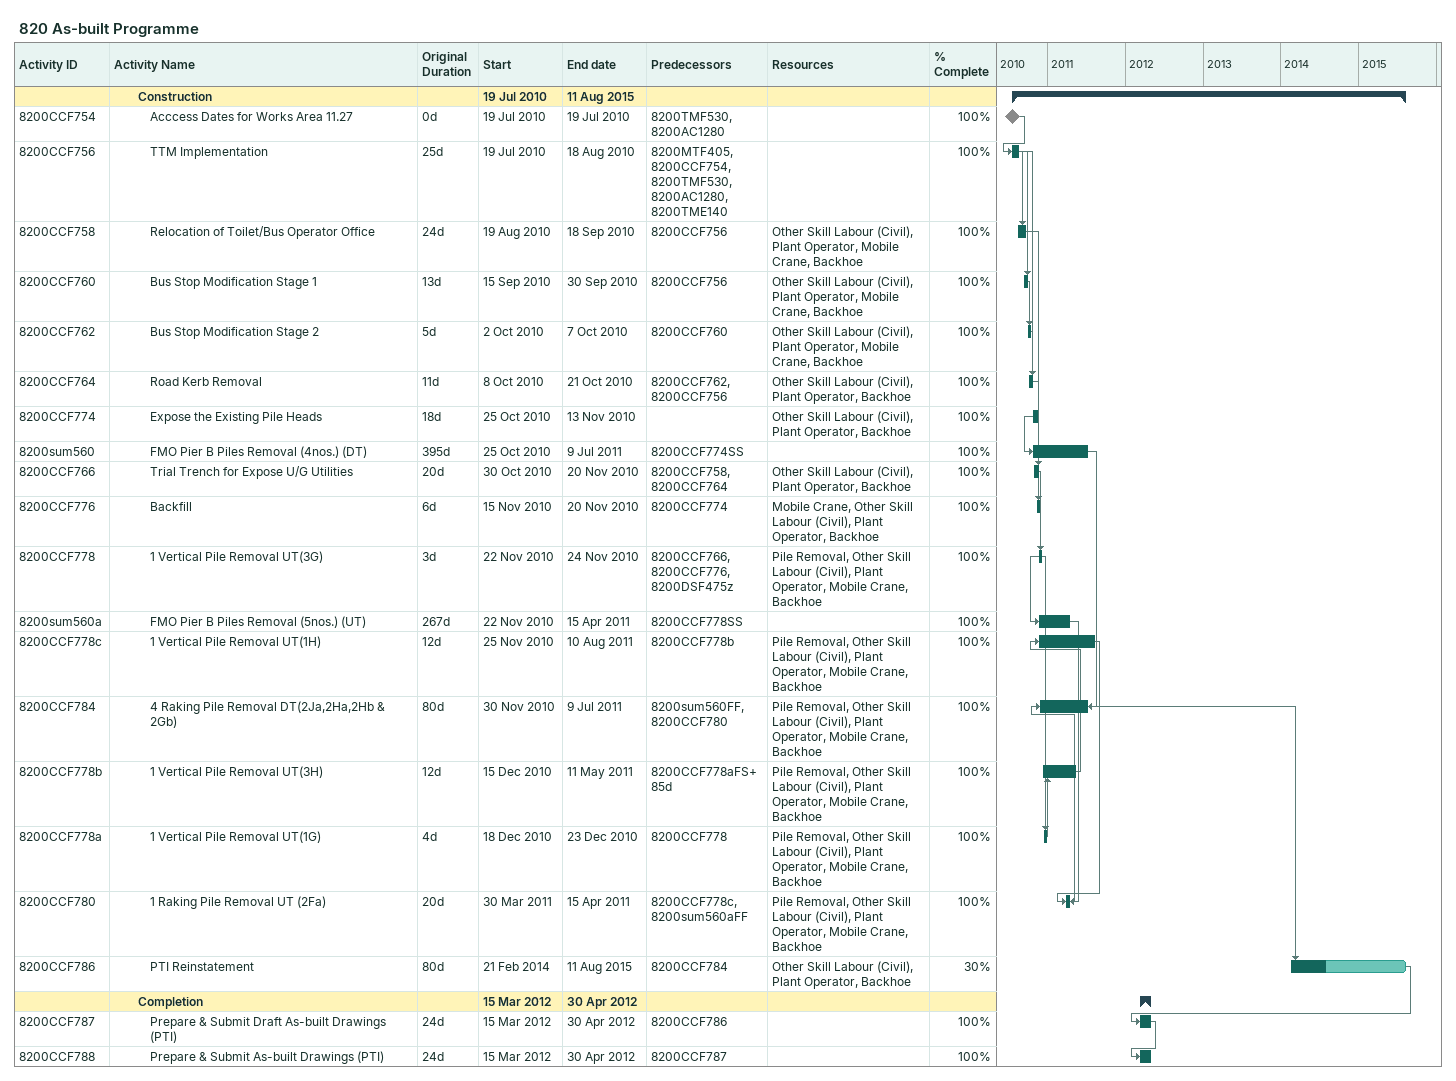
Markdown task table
820 As-built Programme

| ID | Level | Task | Original duration | Start | Finish | Predecessors | Resources | % complete |
|---|---|---|---|---|---|---|---|---|
|  | 3 | **Construction** |  | 2010-07-19 | 2015-08-11 |  |  |  |
| 8200CCF754 | 4 | Acccess Dates for Works Area 11.27 | 0d | 2010-07-19 | 2010-07-19 | 8200TMF530, 8200AC1280 |  | 100 |
| 8200CCF756 | 4 | TTM Implementation | 25d | 2010-07-19 | 2010-08-18 | 8200MTF405, 8200CCF754, 8200TMF530, 8200AC1280, 8200TME140 |  | 100 |
| 8200CCF758 | 4 | Relocation of Toilet/Bus Operator Office | 24d | 2010-08-19 | 2010-09-18 | 8200CCF756 | Other Skill Labour (Civil), Plant Operator, Mobile Crane, Backhoe | 100 |
| 8200CCF760 | 4 | Bus Stop Modification Stage 1 | 13d | 2010-09-15 | 2010-09-30 | 8200CCF756 | Other Skill Labour (Civil), Plant Operator, Mobile Crane, Backhoe | 100 |
| 8200CCF762 | 4 | Bus Stop Modification Stage 2 | 5d | 2010-10-02 | 2010-10-07 | 8200CCF760 | Other Skill Labour (Civil), Plant Operator, Mobile Crane, Backhoe | 100 |
| 8200CCF764 | 4 | Road Kerb Removal | 11d | 2010-10-08 | 2010-10-21 | 8200CCF762, 8200CCF756 | Other Skill Labour (Civil), Plant Operator, Backhoe | 100 |
| 8200CCF774 | 4 | Expose the Existing Pile Heads | 18d | 2010-10-25 | 2010-11-13 |  | Other Skill Labour (Civil), Plant Operator, Backhoe | 100 |
| 8200sum560 | 4 | FMO Pier B Piles Removal (4nos.) (DT) | 395d | 2010-10-25 | 2011-07-09 | 8200CCF774SS |  | 100 |
| 8200CCF766 | 4 | Trial Trench for Expose U/G Utilities | 20d | 2010-10-30 | 2010-11-20 | 8200CCF758, 8200CCF764 | Other Skill Labour (Civil), Plant Operator, Backhoe | 100 |
| 8200CCF776 | 4 | Backfill | 6d | 2010-11-15 | 2010-11-20 | 8200CCF774 | Mobile Crane, Other Skill Labour (Civil), Plant Operator, Backhoe | 100 |
| 8200CCF778 | 4 | 1 Vertical Pile Removal UT(3G) | 3d | 2010-11-22 | 2010-11-24 | 8200CCF766, 8200CCF776, 8200DSF475z | Pile Removal, Other Skill Labour (Civil), Plant Operator, Mobile Crane, Backhoe | 100 |
| 8200sum560a | 4 | FMO Pier B Piles Removal (5nos.) (UT) | 267d | 2010-11-22 | 2011-04-15 | 8200CCF778SS |  | 100 |
| 8200CCF778c | 4 | 1 Vertical Pile Removal UT(1H) | 12d | 2010-11-25 | 2011-08-10 | 8200CCF778b | Pile Removal, Other Skill Labour (Civil), Plant Operator, Mobile Crane, Backhoe | 100 |
| 8200CCF784 | 4 | 4 Raking Pile Removal DT(2Ja,2Ha,2Hb & 2Gb) | 80d | 2010-11-30 | 2011-07-09 | 8200sum560FF, 8200CCF780 | Pile Removal, Other Skill Labour (Civil), Plant Operator, Mobile Crane, Backhoe | 100 |
| 8200CCF778b | 4 | 1 Vertical Pile Removal UT(3H) | 12d | 2010-12-15 | 2011-05-11 | 8200CCF778aFS+85d | Pile Removal, Other Skill Labour (Civil), Plant Operator, Mobile Crane, Backhoe | 100 |
| 8200CCF778a | 4 | 1 Vertical Pile Removal UT(1G) | 4d | 2010-12-18 | 2010-12-23 | 8200CCF778 | Pile Removal, Other Skill Labour (Civil), Plant Operator, Mobile Crane, Backhoe | 100 |
| 8200CCF780 | 4 | 1 Raking Pile Removal UT (2Fa) | 20d | 2011-03-30 | 2011-04-15 | 8200CCF778c, 8200sum560aFF | Pile Removal, Other Skill Labour (Civil), Plant Operator, Mobile Crane, Backhoe | 100 |
| 8200CCF786 | 4 | PTI Reinstatement | 80d | 2014-02-21 | 2015-08-11 | 8200CCF784 | Other Skill Labour (Civil), Plant Operator, Backhoe | 30 |
|  | 3 | **Completion** |  | 2012-03-15 | 2012-04-30 |  |  |  |
| 8200CCF787 | 4 | Prepare & Submit Draft As-built Drawings (PTI) | 24d | 2012-03-15 | 2012-04-30 | 8200CCF786 |  | 100 |
| 8200CCF788 | 4 | Prepare & Submit As-built Drawings (PTI) | 24d | 2012-03-15 | 2012-04-30 | 8200CCF787 |  | 100 |
